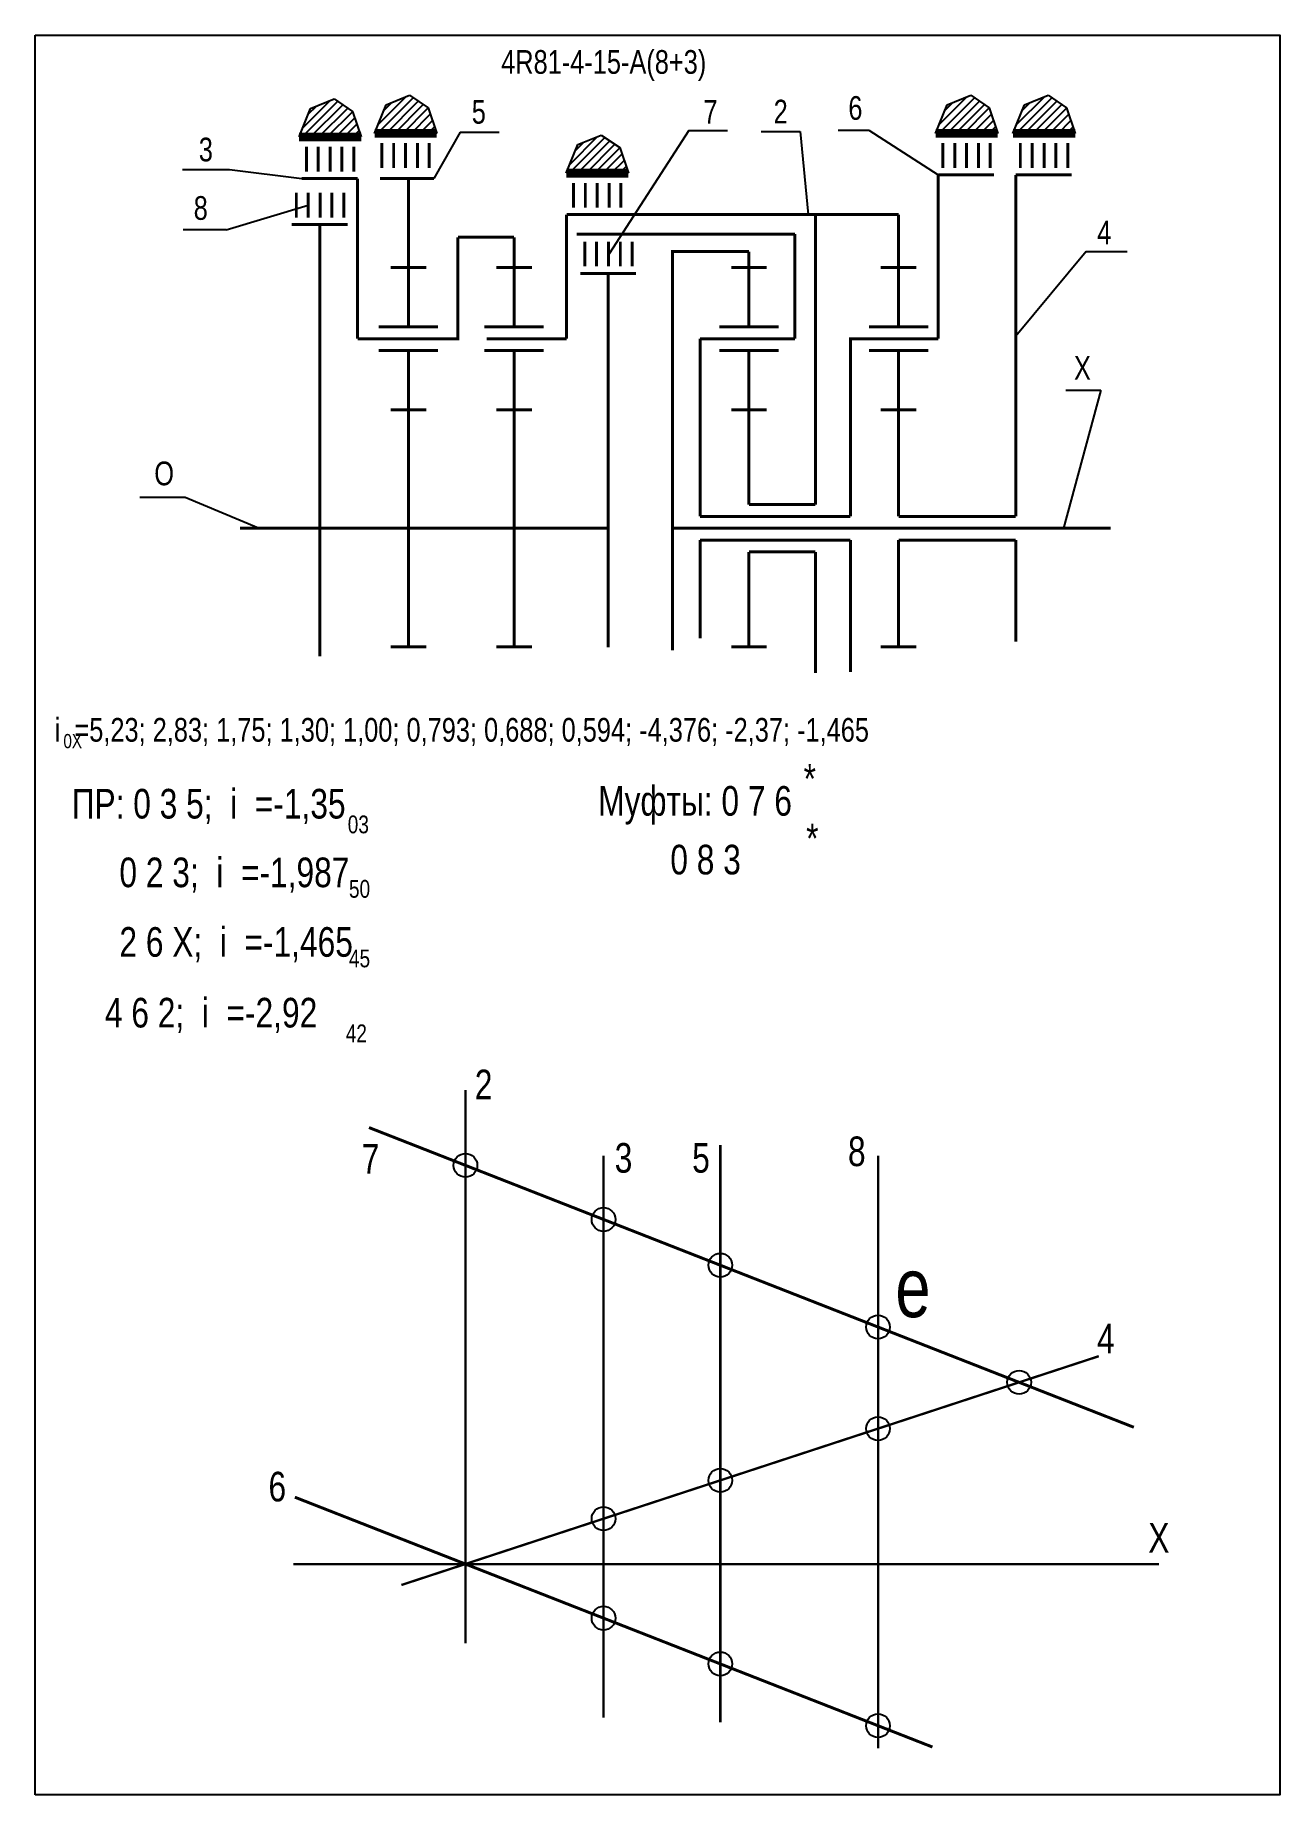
# Model space of a CAD drawing. Extents: x -352 to -142, y 153 to 450.
import ezdxf

# ---------------------------------------------------------------- set-up
doc = ezdxf.new("R2010")
doc.units = 0
doc.header["$LTSCALE"] = 15
doc.layers.get('0').update_dxf_attribs({"linetype": 'CONTINUOUS'})
doc.layers.add('DIM', color=92, linetype='CONTINUOUS')
doc.layers.add('MAIN', color=5, linetype='CONTINUOUS')
doc.styles.add('AMK', font='amk.shx', dxfattribs={"width": 0.8})

msp = doc.modelspace()

# ---------------------------------------------------------------- hatches: boundary and pattern name
at = {"layer": 'DIM'}
h = msp.add_hatch(dxfattribs=at)
h.set_pattern_fill('_USER', color=0, angle=45, style=0, pattern_type=0)
h.set_pattern_definition([(45, (-42.9382, 7.6021), (-0.7071068, 0.7071068), [])])
h.paths.add_polyline_path([(-293.23, 438.12), (-295.18, 433.3), (-284.68, 433.3), (-286.13, 437.62), (-289.25, 439.74)])
h = msp.add_hatch(dxfattribs=at)
h.set_pattern_fill('_USER', color=0, angle=45, style=0, pattern_type=0)
h.set_pattern_definition([(45, (51.7256, 7.6021), (-0.7071068, 0.7071068), [])])
h.paths.add_polyline_path([(-198.57, 438.12), (-200.51, 433.3), (-190.02, 433.3), (-191.47, 437.62), (-194.58, 439.74)])
h = msp.add_hatch(dxfattribs=at)
h.set_pattern_fill('_USER', color=0, angle=45, style=0, pattern_type=0)
h.set_pattern_definition([(45, (64.7927, 7.6021), (-0.7071068, 0.7071068), [])])
h.paths.add_polyline_path([(-185.5, 438.12), (-187.45, 433.3), (-176.95, 433.3), (-178.4, 437.62), (-181.52, 439.74)])
h = msp.add_hatch(dxfattribs=at)
h.set_pattern_fill('_USER', color=0, angle=45, style=0, pattern_type=0)
h.set_pattern_definition([(45, (-55.6756, 6.989), (-0.7071068, 0.7071068), [])])
h.paths.add_polyline_path([(-305.97, 437.51), (-307.92, 432.69), (-297.42, 432.69), (-298.87, 437.01), (-301.98, 439.13)])
h = msp.add_hatch(dxfattribs=at)
h.set_pattern_fill('_USER', color=0, angle=45, style=0, pattern_type=0)
h.set_pattern_definition([(45, (-10.6031, 0.8762), (-0.7071068, 0.7071068), [])])
h.paths.add_polyline_path([(-260.9, 431.39), (-262.84, 426.57), (-252.35, 426.57), (-253.8, 430.9), (-256.91, 433.01)])

# ---------------------------------------------------------------- linework, layer by layer
at = {"const_width": 0.4}
for points in [[(-279.84, 271.84), (-279.84, 178.43)], [(-256.53, 260.74), (-256.53, 165.87)], [(-210.22, 260.74), (-210.22, 160.71)], [(-290.64, 188.28), (-172.97, 226.9)]]:
    msp.add_lwpolyline(points, dxfattribs=at)
at = {"layer": 'DIM', "color": 0}
for p, q in [((-293.23, 438.12), (-289.25, 439.74)), ((-289.25, 439.74), (-286.13, 437.62)), ((-198.57, 438.12), (-194.58, 439.74)), ((-194.58, 439.74), (-191.47, 437.62)), ((-185.5, 438.12), (-181.52, 439.74)), ((-181.52, 439.74), (-178.4, 437.62)), ((-307.92, 432.69), (-305.97, 437.51)), ((-305.97, 437.51), (-301.98, 439.13)), ((-301.98, 439.13), (-298.87, 437.01)), ((-298.87, 437.01), (-297.42, 432.69)), ((-295.18, 433.3), (-293.23, 438.12)), ((-286.13, 437.62), (-284.68, 433.3)), ((-200.51, 433.3), (-198.57, 438.12)), ((-191.47, 437.62), (-190.02, 433.3)), ((-187.45, 433.3), (-185.5, 438.12)), ((-178.4, 437.62), (-176.95, 433.3)), ((-242.17, 433.8), (-255.6, 412.94)), ((-242.17, 433.8), (-235.61, 433.8)), ((-216.96, 433.85), (-211.77, 433.85)), ((-211.77, 433.85), (-200.05, 426.28)), ((-280.72, 433.51), (-285.17, 425.67)), ((-280.72, 433.51), (-274.15, 433.51)), ((-262.84, 426.57), (-260.9, 431.39)), ((-260.9, 431.39), (-256.91, 433.01)), ((-256.91, 433.01), (-253.8, 430.9)), ((-253.8, 430.9), (-252.35, 426.57)), ((-229.93, 433.59), (-223.37, 433.59)), ((-223.37, 433.59), (-222.02, 419.6)), ((-199.26, 433.11), (-192.35, 433.11)), ((-186.19, 433.11), (-179.28, 433.11)), ((-327.58, 427.21), (-319.63, 427.21)), ((-319.63, 427.21), (-307.45, 425.67)), ((-261.59, 426.39), (-254.68, 426.39)), ((-320.21, 417.01), (-306.37, 421.19)), ((-320.21, 417.01), (-327.47, 417.01)), ((-175.09, 413.36), (-186.98, 399.07)), ((-175.09, 413.36), (-168.18, 413.36)), ((-172.63, 389.97), (-178.93, 366.64)), ((-178.54, 389.97), (-172.63, 389.97)), ((-327.14, 371.82), (-334.75, 371.82)), ((-314.74, 366.64), (-327.14, 371.82))]:
    msp.add_line(p, q, dxfattribs=at)
for points, const_width in [([(-298.04, 425.67), (-298.04, 398.64)], 0.5), ([(-285.17, 425.67), (-294.27, 425.67)], 0.5), ([(-289.46, 417.34), (-289.46, 425.67)], 0.5), ([(-200.05, 398.64), (-200.05, 426.28)], 0.5), ([(-186.98, 375.58), (-186.98, 426.28)], 0.5), ([(-262.77, 419.6), (-262.77, 398.64)], 0.5), ([(-262.77, 419.6), (-257.77, 419.6)], 0.5), ([(-257.77, 419.6), (-206.75, 419.6)], 0.5), ([(-220.79, 419.6), (-220.79, 370.64)], 0.5), ([(-304.43, 345.03), (-304.43, 417.91)], 0.5), ([(-284.46, 398.64), (-281.1, 398.64), (-281.1, 415.77)], 0.5), ([(-271.63, 415.77), (-281.1, 415.77)], 0.5), ([(-224.25, 416.3), (-261.07, 416.3)], 0.5), ([(-224.25, 398.64), (-224.25, 416.3)], 0.5), ([(-232, 413.35), (-244.9, 413.35), (-244.9, 346.04)], 0.5), ([(-255.76, 409.66), (-255.76, 346.52)], 0.5), ([(-240.25, 398.64), (-240.25, 368.64)], 0.5), ([(-227, 398.64), (-226.75, 398.64)], 0.5), ([(-211.75, 398.64), (-214.88, 398.64), (-214.88, 368.64)], 0.5), ([(-186.98, 368.64), (-186.98, 375.58)], 0.5), ([(-240.25, 368.64), (-214.88, 368.64)], 0.5), ([(-232, 370.64), (-220.79, 370.64)], 0.5), ([(-206.75, 368.64), (-186.98, 368.64)], 0.5), ([(-317.85, 366.64), (-271.63, 366.64)], 0.5), ([(-271.63, 366.64), (-255.76, 366.64)], 0.5), ([(-244.9, 366.64), (-170.99, 366.64)], 0.5), ([(-244.9, 366.64), (-195.45, 366.64)], 0.5), ([(-240.25, 364.64), (-214.88, 364.64)], 0.5), ([(-240.25, 364.64), (-240.25, 348.09)], 0.5), ([(-232, 362.64), (-220.79, 362.64)], 0.5), ([(-220.79, 362.64), (-220.79, 342.21)], 0.5), ([(-214.88, 364.64), (-214.88, 342.37)], 0.5), ([(-206.75, 364.64), (-186.98, 364.64)], 0.5), ([(-186.98, 347.51), (-186.98, 364.64)], 0.5), ([(-167.06, 214.9), (-296.11, 265.49)], 0.5), ([(-236.83, 262.55), (-236.83, 165.08)], 0.5), ([(-201.04, 160.93), (-308.62, 203.1)], 0.5), ([(-308.9, 191.82), (-162.8, 191.82)], 0.4)]:
    msp.add_lwpolyline(points, dxfattribs=dict(at, const_width=const_width))
for centre in [(-279.84, 259.11), (-256.53, 249.97), (-236.83, 242.25), (-210.22, 231.82), (-186.41, 222.49), (-210.22, 214.67), (-236.83, 205.94), (-256.53, 199.47), (-256.53, 182.68), (-236.83, 174.96), (-210.22, 164.53)]:
    msp.add_circle(centre, 2, dxfattribs=at)
at = {"layer": 'MAIN'}
for points in [[(-352.43, 152.87), (-352.43, 449.87)], [(-352.43, 449.87), (-142.43, 449.87), (-142.43, 152.87), (-352.43, 152.87)]]:
    msp.add_lwpolyline(points, dxfattribs=at)
at = {"layer": 'MAIN', "color": 0}
for points, const_width in [([(-295.18, 433.3), (-284.68, 433.3)], 1.5), ([(-200.51, 433.3), (-190.02, 433.3)], 1.5), ([(-187.45, 433.3), (-176.95, 433.3)], 1.5), ([(-307.92, 432.69), (-297.42, 432.69)], 1.5), ([(-298.68, 431.04), (-298.68, 426.84)], 0.5), ([(-285.95, 431.65), (-285.95, 427.45)], 0.5), ([(-191.28, 431.65), (-191.28, 427.45)], 0.5), ([(-178.21, 431.65), (-178.21, 427.45)], 0.5), ([(-307.45, 425.67), (-298.04, 425.67)], 0.5), ([(-262.84, 426.57), (-252.35, 426.57)], 1.5), ([(-253.61, 424.92), (-253.61, 420.73)], 0.5), ([(-200.05, 426.28), (-190.64, 426.28)], 0.5), ([(-186.98, 426.28), (-177.57, 426.28)], 0.5), ([(-300.37, 423.28), (-300.37, 419.08)], 0.5), ([(-206.75, 400.64), (-206.75, 419.6)], 0.5), ([(-309.14, 417.91), (-299.73, 417.91)], 0.5), ([(-289.46, 410.64), (-289.46, 417.34)], 0.5), ([(-271.63, 410.64), (-271.63, 415.77)], 0.5), ([(-251.7, 415.03), (-251.7, 410.83)], 0.5), ([(-232, 410.64), (-232, 413.35)], 0.5), ([(-289.46, 410.64), (-292.46, 410.64)], 0.5), ([(-289.46, 400.64), (-289.46, 410.64)], 0.5), ([(-289.46, 410.64), (-286.46, 410.64)], 0.5), ([(-271.63, 410.64), (-274.63, 410.64)], 0.5), ([(-271.63, 400.64), (-271.63, 410.64)], 0.5), ([(-271.63, 410.64), (-268.63, 410.64)], 0.5), ([(-260.46, 409.66), (-251.05, 409.66)], 0.5), ([(-232, 410.64), (-235, 410.64)], 0.5), ([(-232, 400.64), (-232, 410.64)], 0.5), ([(-232, 410.64), (-229, 410.64)], 0.5), ([(-206.75, 410.64), (-209.75, 410.64)], 0.5), ([(-206.75, 410.64), (-203.75, 410.64)], 0.5), ([(-284.46, 398.64), (-298.04, 398.64)], 0.5), ([(-262.77, 398.64), (-276.23, 398.64)], 0.5), ([(-224.25, 398.64), (-240.25, 398.64)], 0.5), ([(-200.05, 398.64), (-211.75, 398.64)], 0.5), ([(-289.46, 396.64), (-294.46, 396.64)], 0.5), ([(-289.46, 386.64), (-289.46, 396.64), (-284.46, 396.64)], 0.5), ([(-271.63, 396.64), (-276.63, 396.64)], 0.5), ([(-271.63, 386.64), (-271.63, 396.64), (-266.63, 396.64)], 0.5), ([(-232, 396.64), (-237, 396.64)], 0.5), ([(-232, 386.64), (-232, 396.64), (-227, 396.64)], 0.5), ([(-206.75, 396.64), (-211.75, 396.64)], 0.5), ([(-206.75, 386.64), (-206.75, 396.64), (-201.75, 396.64)], 0.5), ([(-289.46, 386.64), (-292.46, 386.64)], 0.5), ([(-289.46, 366.64), (-289.46, 386.64)], 0.5), ([(-289.46, 386.64), (-286.46, 386.64)], 0.5), ([(-271.63, 386.64), (-274.63, 386.64)], 0.5), ([(-271.63, 366.64), (-271.63, 386.64)], 0.5), ([(-271.63, 386.64), (-268.63, 386.64)], 0.5), ([(-232, 386.64), (-235, 386.64)], 0.5), ([(-232, 370.64), (-232, 386.64)], 0.5), ([(-232, 386.64), (-229, 386.64)], 0.5), ([(-206.75, 386.64), (-209.75, 386.64)], 0.5), ([(-206.75, 368.64), (-206.75, 386.64)], 0.5), ([(-206.75, 386.64), (-203.75, 386.64)], 0.5), ([(-289.46, 366.64), (-289.46, 346.64)], 0.5), ([(-271.63, 366.64), (-271.63, 346.64)], 0.5), ([(-232, 362.64), (-232, 346.64)], 0.5), ([(-206.75, 364.64), (-206.75, 346.64)], 0.5), ([(-289.46, 346.64), (-292.46, 346.64)], 0.5), ([(-289.46, 346.64), (-286.46, 346.64)], 0.5), ([(-271.63, 346.64), (-274.63, 346.64)], 0.5), ([(-271.63, 346.64), (-268.63, 346.64)], 0.5), ([(-232, 346.64), (-235, 346.64)], 0.5), ([(-232, 346.64), (-229, 346.64)], 0.5), ([(-206.75, 346.64), (-209.75, 346.64)], 0.5), ([(-206.75, 346.64), (-203.75, 346.64)], 0.5)]:
    msp.add_lwpolyline(points, dxfattribs=dict(at, const_width=const_width))
for points in [[(-306.68, 431.04, 0.5, 0.5, 0), (-306.68, 426.84, 0.5, 0.5, 0)], [(-304.68, 431.04, 0.5, 0.5, 0), (-304.68, 426.84, 0.5, 0.5, 0)], [(-302.68, 431.04, 0.5, 0.5, 0), (-302.68, 426.84, 0.5, 0.5, 0)], [(-300.68, 431.04, 0.5, 0.5, 0), (-300.68, 426.84, 0.5, 0.5, 0)], [(-293.95, 431.65, 0.5, 0.5, 0), (-293.95, 427.45, 0.5, 0.5, 0)], [(-291.95, 431.65, 0.5, 0.5, 0), (-291.95, 427.45, 0.5, 0.5, 0)], [(-289.95, 431.65, 0.5, 0.5, 0), (-289.95, 427.45, 0.5, 0.5, 0)], [(-287.95, 431.65, 0.5, 0.5, 0), (-287.95, 427.45, 0.5, 0.5, 0)], [(-199.28, 431.65, 0.5, 0.5, 0), (-199.28, 427.45, 0.5, 0.5, 0)], [(-197.28, 431.65, 0.5, 0.5, 0), (-197.28, 427.45, 0.5, 0.5, 0)], [(-195.28, 431.65, 0.5, 0.5, 0), (-195.28, 427.45, 0.5, 0.5, 0)], [(-193.28, 431.65, 0.5, 0.5, 0), (-193.28, 427.45, 0.5, 0.5, 0)], [(-186.21, 431.65, 0.5, 0.5, 0), (-186.21, 427.45, 0.5, 0.5, 0)], [(-184.21, 431.65, 0.5, 0.5, 0), (-184.21, 427.45, 0.5, 0.5, 0)], [(-182.21, 431.65, 0.5, 0.5, 0), (-182.21, 427.45, 0.5, 0.5, 0)], [(-180.21, 431.65, 0.5, 0.5, 0), (-180.21, 427.45, 0.5, 0.5, 0)], [(-261.61, 424.92, 0.5, 0.5, 0), (-261.61, 420.73, 0.5, 0.5, 0)], [(-259.61, 424.92, 0.5, 0.5, 0), (-259.61, 420.73, 0.5, 0.5, 0)], [(-257.61, 424.92, 0.5, 0.5, 0), (-257.61, 420.73, 0.5, 0.5, 0)], [(-255.61, 424.92, 0.5, 0.5, 0), (-255.61, 420.73, 0.5, 0.5, 0)], [(-308.37, 423.28, 0.5, 0.5, 0), (-308.37, 419.08, 0.5, 0.5, 0)], [(-306.37, 423.28, 0.5, 0.5, 0), (-306.37, 419.08, 0.5, 0.5, 0)], [(-304.37, 423.28, 0.5, 0.5, 0), (-304.37, 419.08, 0.5, 0.5, 0)], [(-302.37, 423.28, 0.5, 0.5, 0), (-302.37, 419.08, 0.5, 0.5, 0)], [(-259.7, 415.03, 0.5, 0.5, 0), (-259.7, 410.83, 0.5, 0.5, 0)], [(-257.7, 415.03, 0.5, 0.5, 0), (-257.7, 410.83, 0.5, 0.5, 0)], [(-255.7, 415.03, 0.5, 0.5, 0), (-255.7, 410.83, 0.5, 0.5, 0)], [(-253.7, 415.03, 0.5, 0.5, 0), (-253.7, 410.83, 0.5, 0.5, 0)], [(-284.46, 400.64, 0.5, 0.5, 0), (-294.46, 400.64, 0.5, 0.5, 0)], [(-266.63, 400.64, 0.5, 0.5, 0), (-276.63, 400.64, 0.5, 0.5, 0)], [(-227, 400.64, 0.5, 0.5, 0), (-237, 400.64, 0.5, 0.5, 0)], [(-201.75, 400.64, 0.5, 0.5, 0), (-211.75, 400.64, 0.5, 0.5, 0)]]:
    msp.add_lwpolyline(points, format="xyseb", dxfattribs=at)

# ---------------------------------------------------------------- texts
at = {"layer": 'DIM', "color": 0, "style": 'AMK', "width": 0.8}
for s, height, p in [('4R81-4-15-A(8+3)', 4, (-273.81, 443.35)), ('6', 4, (-215.23, 435.58)), ('5', 4, (-278.77, 434.93)), ('7', 4, (-239.68, 434.93)), ('2', 4, (-227.83, 434.97)), ('3', 4, (-324.83, 428.57)), ('8', 4, (-325.69, 418.7)), ('4', 4, (-173.24, 414.58)), ('X', 4, (-177.16, 391.7)), ('O', 4, (-332.34, 373.9)), ('i  =5,23; 2,83; 1,75; 1,30; 1,00; 0,793; 0,688; 0,594; -4,376; -2,37; -1,465', 4, (-349.14, 330.62)), ('0X', 2.4, (-347.67, 329.52)), ('*', 5, (-222.78, 321.86)), (' ПР: 0 3 5;  i  =-1,35', 5, (-347.76, 317.65)), ('Муфты: 0 7 6', 5, (-257.44, 318.13)), ('03', 3, (-299.7, 315.16)), ('*', 5, (-222.35, 311.79)), ('       0 8 3', 5, (-255.67, 308.22)), ('    0 2 3;  i  =-1,987', 5, (-344.17, 306.06)), ('50', 3, (-299.49, 304.28)), ('    2 6 X;  i  =-1,465', 5, (-344.17, 294.32)), ('45', 3, (-299.49, 292.54)), ('     4 6 2;  i  =-2,92', 5, (-348.1, 282.38)), ('42', 3, (-300.03, 279.89)), ('2', 5, (-278.26, 270.26)), ('7', 5, (-297.33, 257.72)), ('3', 5, (-254.65, 257.87)), ('5', 5, (-241.58, 257.87)), ('8', 5, (-215.29, 258.98)), ('e', 10, (-207.3, 233.49)), ('4', 5, (-173.27, 227.37)), ('6', 5, (-313.07, 202.39)), ('X', 5, (-164.62, 193.74))]:
    msp.add_text(s, height=height, dxfattribs=at).set_placement(p)

doc.saveas('drawing.dxf')
